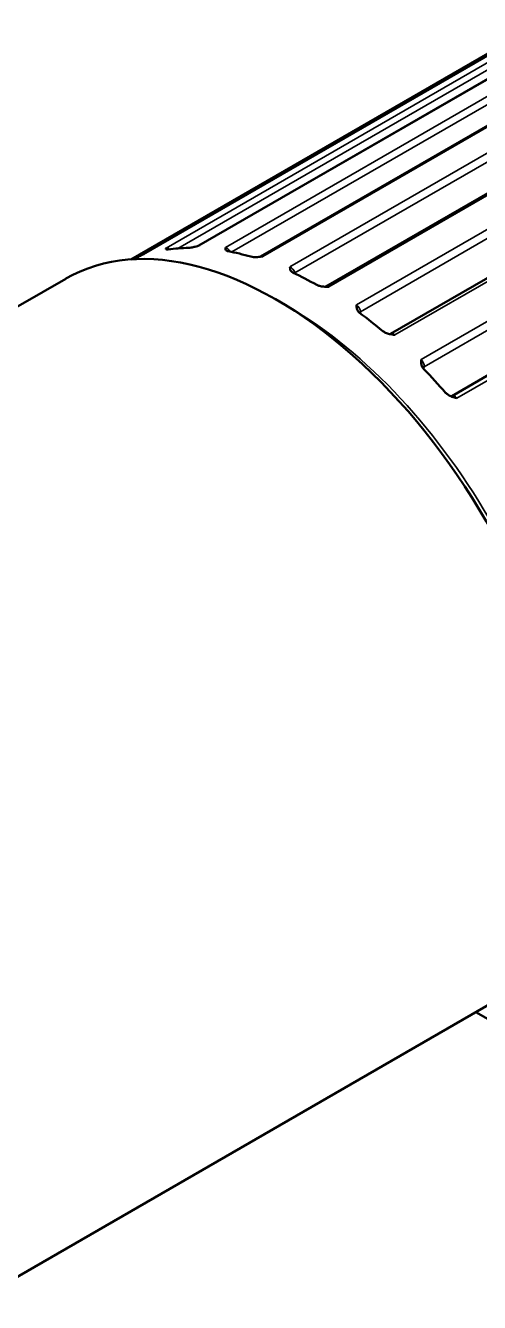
# Model space of a CAD drawing. Header units: millimetres. Extents: x -106 to 841, y -50 to 594.
# Drawn here: x 584.33 to 591.62, y 209.46 to 229.98 of the extents above; entities that cross this region are included whole.
import ezdxf

# ---------------------------------------------------------------- set-up
doc = ezdxf.new("R2010")
doc.units = ezdxf.units.MM
doc.layers.add('Visible (ISO)', color=7, linetype='Continuous', lineweight=50)
doc.layers.add('Visible Narrow (ISO)', color=7, linetype='Continuous', lineweight=35)

msp = doc.modelspace()

# ---------------------------------------------------------------- linework, layer by layer
at = {"layer": 'Visible (ISO)'}
for p, q in [((586.221, 226.309), (592.338, 229.841)), ((587.108, 226.448), (593.225, 229.979)), ((588.101, 226.272), (594.217, 229.803)), ((591.888, 229.616), (586.016, 226.226)), ((589.146, 225.791), (595.263, 229.322)), ((590.188, 225.03), (596.304, 228.561)), ((591.17, 224.03), (597.286, 227.562)), ((584.973, 225.916), (575.251, 220.303)), ((591.723, 214.225), (582.001, 208.612)), ((591.559, 214.13), (609.692, 203.661))]:
    msp.add_line(p, q, dxfattribs=at)
for centre, major_axis, start_param, end_param in [((588.348, 220.071), (3.375, -5.846), 0, 3.141593), ((589.055, 220.479), (-3.25, 5.629), 5.974524, 6.05689), ((589.055, 220.479), (3.25, -5.629), 2.600221, 2.682587), ((589.055, 220.479), (-3.25, 5.629), 6.207234, 6.211734), ((589.055, 220.479), (3.25, -5.629), 2.36751, 2.449876), ((589.055, 220.479), (3.25, -5.629), 2.1348, 2.217166), ((589.055, 220.479), (3.25, -5.629), 1.902089, 1.984455)]:
    msp.add_ellipse(centre, major_axis=major_axis, ratio=0.57735, start_param=start_param, end_param=end_param, dxfattribs=at)
for points, knots in [([(586.584, 226.409), (586.582, 226.403), (586.58, 226.397), (586.581, 226.392), (586.582, 226.389), (586.585, 226.386), (586.593, 226.385), (586.599, 226.384), (586.607, 226.384), (586.617, 226.386)], [-0.00014252, -0.00014252, -0.00014252, -0.00014252, 0.00835799, 0.00835799, 0.00835799, 0.01450844, 0.01450844, 0.01450844, 0.0190205, 0.0190205, 0.0190205, 0.0190205]), ([(586.946, 226.412), (586.957, 226.412), (586.971, 226.414), (586.986, 226.416), (587.006, 226.42), (587.028, 226.425), (587.047, 226.43), (587.073, 226.437), (587.1, 226.445), (587.127, 226.453)], [0.04568795, 0.04568795, 0.04568795, 0.04568795, 0.04996284, 0.04996284, 0.04996284, 0.05578999, 0.05578999, 0.05578999, 0.06384367, 0.06384367, 0.06384367, 0.06384367]), ([(587.108, 226.448), (587.108, 226.448), (587.107, 226.448), (587.106, 226.447), (587.106, 226.447), (587.105, 226.446), (587.104, 226.446), (587.103, 226.446), (587.103, 226.446), (587.102, 226.445), (587.101, 226.445), (587.101, 226.445)], [1.3013586, 1.3013586, 1.3013586, 1.3013586, 1.3294406, 1.3294406, 1.3575226, 1.3575226, 1.3856047, 1.3856047, 1.4136867, 1.4136867, 1.4417688, 1.4417688, 1.4417688, 1.4417688]), ([(587.536, 226.417), (587.535, 226.407), (587.534, 226.397), (587.537, 226.387), (587.54, 226.38), (587.544, 226.373), (587.554, 226.367), (587.56, 226.362), (587.57, 226.359), (587.582, 226.357)], [-0.00014252, -0.00014252, -0.00014252, -0.00014252, 0.00835799, 0.00835799, 0.00835799, 0.01450843, 0.01450843, 0.01450843, 0.01902048, 0.01902048, 0.01902048, 0.01902048]), ([(586.061, 226.234), (586.071, 226.238), (586.083, 226.243), (586.096, 226.249), (586.114, 226.258), (586.134, 226.267), (586.152, 226.276), (586.176, 226.287), (586.202, 226.3), (586.227, 226.312)], [0.04568793, 0.04568793, 0.04568793, 0.04568793, 0.04996281, 0.04996281, 0.04996281, 0.05578996, 0.05578996, 0.05578996, 0.06384364, 0.06384364, 0.06384364, 0.06384364]), ([(586.221, 226.309), (586.221, 226.309), (586.221, 226.309), (586.221, 226.309), (586.221, 226.309), (586.22, 226.309), (586.22, 226.309), (586.22, 226.308), (586.22, 226.308), (586.219, 226.308), (586.219, 226.308), (586.219, 226.308)], [1.30135857, 1.30135857, 1.30135857, 1.30135857, 1.3098483, 1.3098483, 1.31833804, 1.31833804, 1.32682778, 1.32682778, 1.33531752, 1.33531752, 1.34380725, 1.34380725, 1.34380725, 1.34380725]), ([(587.945, 226.27), (587.957, 226.266), (587.972, 226.264), (587.987, 226.263), (588.009, 226.262), (588.032, 226.263), (588.052, 226.264), (588.079, 226.267), (588.108, 226.27), (588.136, 226.274)], [0.04568793, 0.04568793, 0.04568793, 0.04568793, 0.04996282, 0.04996282, 0.04996282, 0.05578996, 0.05578996, 0.05578996, 0.06384364, 0.06384364, 0.06384364, 0.06384364]), ([(588.101, 226.272), (588.1, 226.272), (588.099, 226.271), (588.098, 226.27), (588.097, 226.27), (588.095, 226.269), (588.094, 226.269), (588.093, 226.269), (588.092, 226.269), (588.091, 226.268), (588.09, 226.268), (588.09, 226.268)], [1.3013586, 1.3013586, 1.3013586, 1.3013586, 1.3502482, 1.3502482, 1.3991377, 1.3991377, 1.4480273, 1.4480273, 1.4969169, 1.4969169, 1.5458065, 1.5458065, 1.5458065, 1.5458065]), ([(588.573, 226.107), (588.573, 226.093), (588.573, 226.079), (588.577, 226.064), (588.58, 226.054), (588.585, 226.043), (588.595, 226.032), (588.603, 226.024), (588.613, 226.017), (588.625, 226.011)], [-0.00014252, -0.00014252, -0.00014252, -0.00014252, 0.00835799, 0.00835799, 0.00835799, 0.01450844, 0.01450844, 0.01450844, 0.0190205, 0.0190205, 0.0190205, 0.0190205]), ([(589.003, 225.816), (589.016, 225.809), (589.031, 225.803), (589.047, 225.799), (589.069, 225.793), (589.092, 225.79), (589.112, 225.788), (589.141, 225.786), (589.169, 225.785), (589.197, 225.785)], [0.04568796, 0.04568796, 0.04568796, 0.04568796, 0.04996285, 0.04996285, 0.04996285, 0.05578999, 0.05578999, 0.05578999, 0.06384368, 0.06384368, 0.06384368, 0.06384368]), ([(589.146, 225.791), (589.145, 225.79), (589.144, 225.789), (589.141, 225.788), (589.14, 225.788), (589.138, 225.787), (589.137, 225.787), (589.135, 225.787), (589.134, 225.787), (589.133, 225.787), (589.133, 225.787), (589.133, 225.787)], [1.3013586, 1.3013586, 1.3013586, 1.3013586, 1.3731436, 1.3731436, 1.4449287, 1.4449287, 1.5167138, 1.5167138, 1.5884989, 1.5884989, 1.6602839, 1.6602839, 1.6602839, 1.6602839]), ([(589.641, 225.497), (589.641, 225.478), (589.641, 225.46), (589.644, 225.442), (589.647, 225.428), (589.652, 225.413), (589.662, 225.398), (589.67, 225.387), (589.68, 225.376), (589.692, 225.367)], [-0.00014252, -0.00014252, -0.00014252, -0.00014252, 0.00835799, 0.00835799, 0.00835799, 0.01450844, 0.01450844, 0.01450844, 0.01902051, 0.01902051, 0.01902051, 0.01902051]), ([(590.065, 225.074), (590.077, 225.064), (590.091, 225.055), (590.107, 225.047), (590.129, 225.037), (590.152, 225.031), (590.172, 225.026), (590.199, 225.02), (590.227, 225.016), (590.255, 225.012)], [0.04568794, 0.04568794, 0.04568794, 0.04568794, 0.04996283, 0.04996283, 0.04996283, 0.05578997, 0.05578997, 0.05578997, 0.06384366, 0.06384366, 0.06384366, 0.06384366]), ([(590.188, 225.03), (590.186, 225.029), (590.185, 225.028), (590.181, 225.027), (590.18, 225.026), (590.177, 225.026), (590.176, 225.026), (590.175, 225.026), (590.174, 225.026), (590.174, 225.026)], [1.3013586, 1.3013586, 1.3013586, 1.3013586, 1.3989602, 1.3989602, 1.4965618, 1.4965618, 1.5941634, 1.5941634, 1.6650075, 1.6650075, 1.6650075, 1.6650075]), ([(590.68, 224.617), (590.679, 224.596), (590.678, 224.574), (590.681, 224.552), (590.684, 224.536), (590.688, 224.518), (590.697, 224.499), (590.704, 224.485), (590.713, 224.472), (590.725, 224.46)], [-0.00014252, -0.00014252, -0.00014252, -0.00014252, 0.00835798, 0.00835798, 0.00835798, 0.01450842, 0.01450842, 0.01450842, 0.01902048, 0.01902048, 0.01902048, 0.01902048]), ([(591.071, 224.084), (591.083, 224.071), (591.096, 224.06), (591.111, 224.05), (591.132, 224.037), (591.153, 224.027), (591.172, 224.02), (591.199, 224.011), (591.226, 224.004), (591.252, 223.997)], [0.04568793, 0.04568793, 0.04568793, 0.04568793, 0.04996282, 0.04996282, 0.04996282, 0.05578996, 0.05578996, 0.05578996, 0.06384364, 0.06384364, 0.06384364, 0.06384364]), ([(591.17, 224.03), (591.168, 224.029), (591.165, 224.028), (591.161, 224.027), (591.159, 224.026), (591.158, 224.026), (591.157, 224.026), (591.157, 224.026)], [1.3013586, 1.3013586, 1.3013586, 1.3013586, 1.428341, 1.428341, 1.5553234, 1.5553234, 1.5923427, 1.5923427, 1.5923427, 1.5923427])]:
    msp.add_open_spline(points, degree=3, knots=knots, dxfattribs=at)
at = {"layer": 'Visible Narrow (ISO)'}
for p, q in [((586.227, 226.312), (592.343, 229.843)), ((592.701, 229.94), (586.584, 226.409)), ((586.772, 226.403), (592.79, 229.878)), ((587.127, 226.453), (593.244, 229.984)), ((593.652, 229.949), (587.536, 226.417)), ((587.641, 226.345), (593.737, 229.865)), ((588.136, 226.274), (594.252, 229.805)), ((594.69, 229.639), (588.573, 226.107)), ((588.649, 226.008), (594.766, 229.539)), ((589.197, 225.785), (595.314, 229.316)), ((595.757, 229.028), (589.641, 225.497)), ((589.703, 225.386), (595.82, 228.917)), ((590.255, 225.012), (596.372, 228.544)), ((596.796, 228.149), (590.68, 224.617)), ((590.726, 224.501), (596.842, 228.033)), ((591.252, 223.997), (597.369, 227.529))]:
    msp.add_line(p, q, dxfattribs=at)
for centre, major_axis, ratio, start_param, end_param in [((586.623, 226.318), (-0.05, 0.0866), 0.57735, 5.268127, 6.083745), ((587.158, 226.362), (-0.05, 0.0866), 0.57735, 5.947669, 6.283185), ((587.56, 226.326), (-0.05, 0.0866), 0.57735, 4.659249, 5.851035), ((586.271, 226.223), (-0.05, 0.0866), 0.57735, 6.180379, 6.283185), ((588.151, 226.185), (-0.05, 0.0866), 0.57735, 5.714958, 6.283185), ((588.582, 226.022), (-0.05, 0.0866), 0.57735, 4.23747, 5.618324), ((588.717, 225.994), (0.0973, 0.0233), 0.373357, 2.242543, 2.348881), ((588.885, 225.959), (-0.175, 0.303), 0.57735, 1.095877, 1.123803), ((589.196, 225.704), (-0.05, 0.0866), 0.57735, 5.482248, 6.283185), ((588.525, 220.173), (-3.25, 5.629), 0.57735, 3.90794, 5.516838), ((589.633, 225.42), (-0.05, 0.0866), 0.57735, 4.004759, 5.385613), ((589.774, 225.351), (0.0998, 0.0065), 0.530751, 2.32022, 2.613442), ((589.95, 225.265), (-0.175, 0.303), 0.57735, 0.863167, 0.958293), ((590.238, 224.943), (-0.05, 0.0866), 0.57735, 5.249537, 6.283185), ((590.656, 224.554), (-0.05, 0.0866), 0.57735, 3.772049, 5.152903), ((590.796, 224.448), (-0.0989, 0.0145), 0.659532, 5.588232, 5.943358), ((590.97, 224.316), (-0.175, 0.303), 0.57735, 0.630456, 0.775636), ((591.22, 223.944), (-0.05, 0.0866), 0.57735, 5.016827, 6.283185)]:
    msp.add_ellipse(centre, major_axis=major_axis, ratio=ratio, start_param=start_param, end_param=end_param, dxfattribs=at)

doc.saveas('drawing.dxf')
